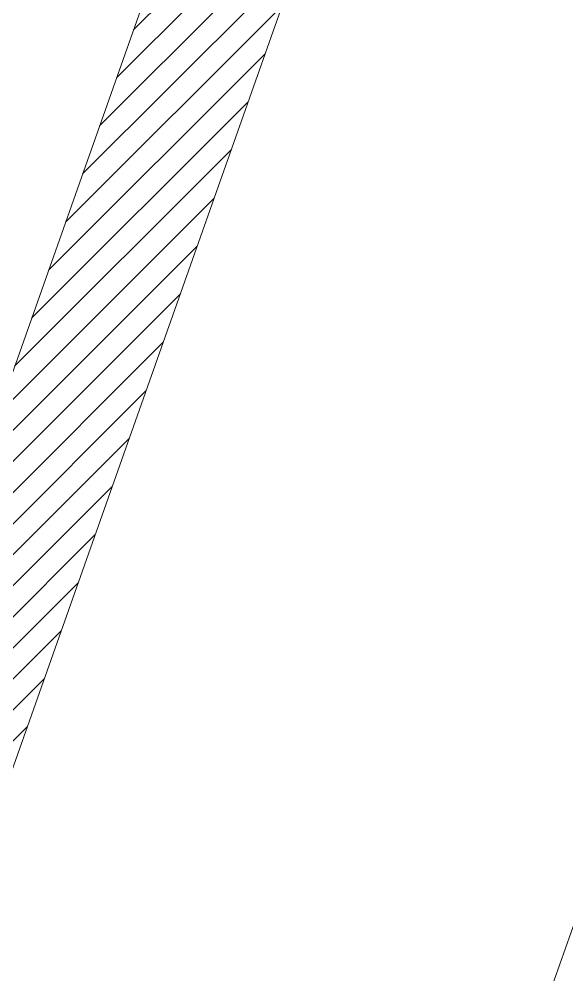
# Model space of a CAD drawing. Header units: centimetres. Extents: x -38353 to 28366, y -42745 to 17597.
# Drawn here: x -20330 to -19708, y -24309 to -23223 of the extents above; entities that cross this region are included whole.
import ezdxf

# ---------------------------------------------------------------- set-up
doc = ezdxf.new("R2010")
doc.units = ezdxf.units.CM
doc.header["$LTSCALE"] = 500
for name, color, linetype, lineweight in [('A-DETL-MEDM', 33, 'Continuous', 9), ('A-DETL-THIN', 151, 'Continuous', 9), ('A-FLOR-PATT-1', 8, 'Continuous', 9)]:
    doc.layers.add(name, color=color, linetype=linetype, lineweight=lineweight)

msp = doc.modelspace()

# ---------------------------------------------------------------- hatches: boundary and pattern name
at = {"layer": 'A-FLOR-PATT-1'}
h = msp.add_hatch(dxfattribs=at)
h.set_pattern_fill('FP_10', color=256, angle=70.5377, style=0, pattern_type=2)
h.set_pattern_definition([(44.99972, (-25016.31, -24126.335), (-17.677584, 17.677755), [])])
h.paths.add_polyline_path([(-20415.9, -24295.2), (-18238.5, -18133.6), (-18380, -18083.6), (-20382.4, -23750.2), (-20359.1, -23758.4), (-20369.1, -23786.7), (-20392.5, -23778.7), (-20557.3, -24245.2), (-20530.3, -24254.7)], flags=0)
h.paths.add_polyline_path([(-18235.2, -18124.1), (-17118.9, -14965.2), (-17278, -14965.2), (-18376.6, -18074.2), (-18239, -18122.8)], flags=0)

# ---------------------------------------------------------------- linework, layer by layer
at = {"layer": 'A-DETL-MEDM'}
for p, q in [((-20382.4, -23750.3), (-18380, -18083.6)), ((-18238.5, -18133.6), (-20415.9, -24295.2))]:
    msp.add_line(p, q, dxfattribs=at)
at = {"layer": 'A-DETL-THIN'}
msp.add_line((-20194.8, -25652.1), (-12083.9, -2699.5), dxfattribs=at)

doc.saveas('drawing.dxf')
